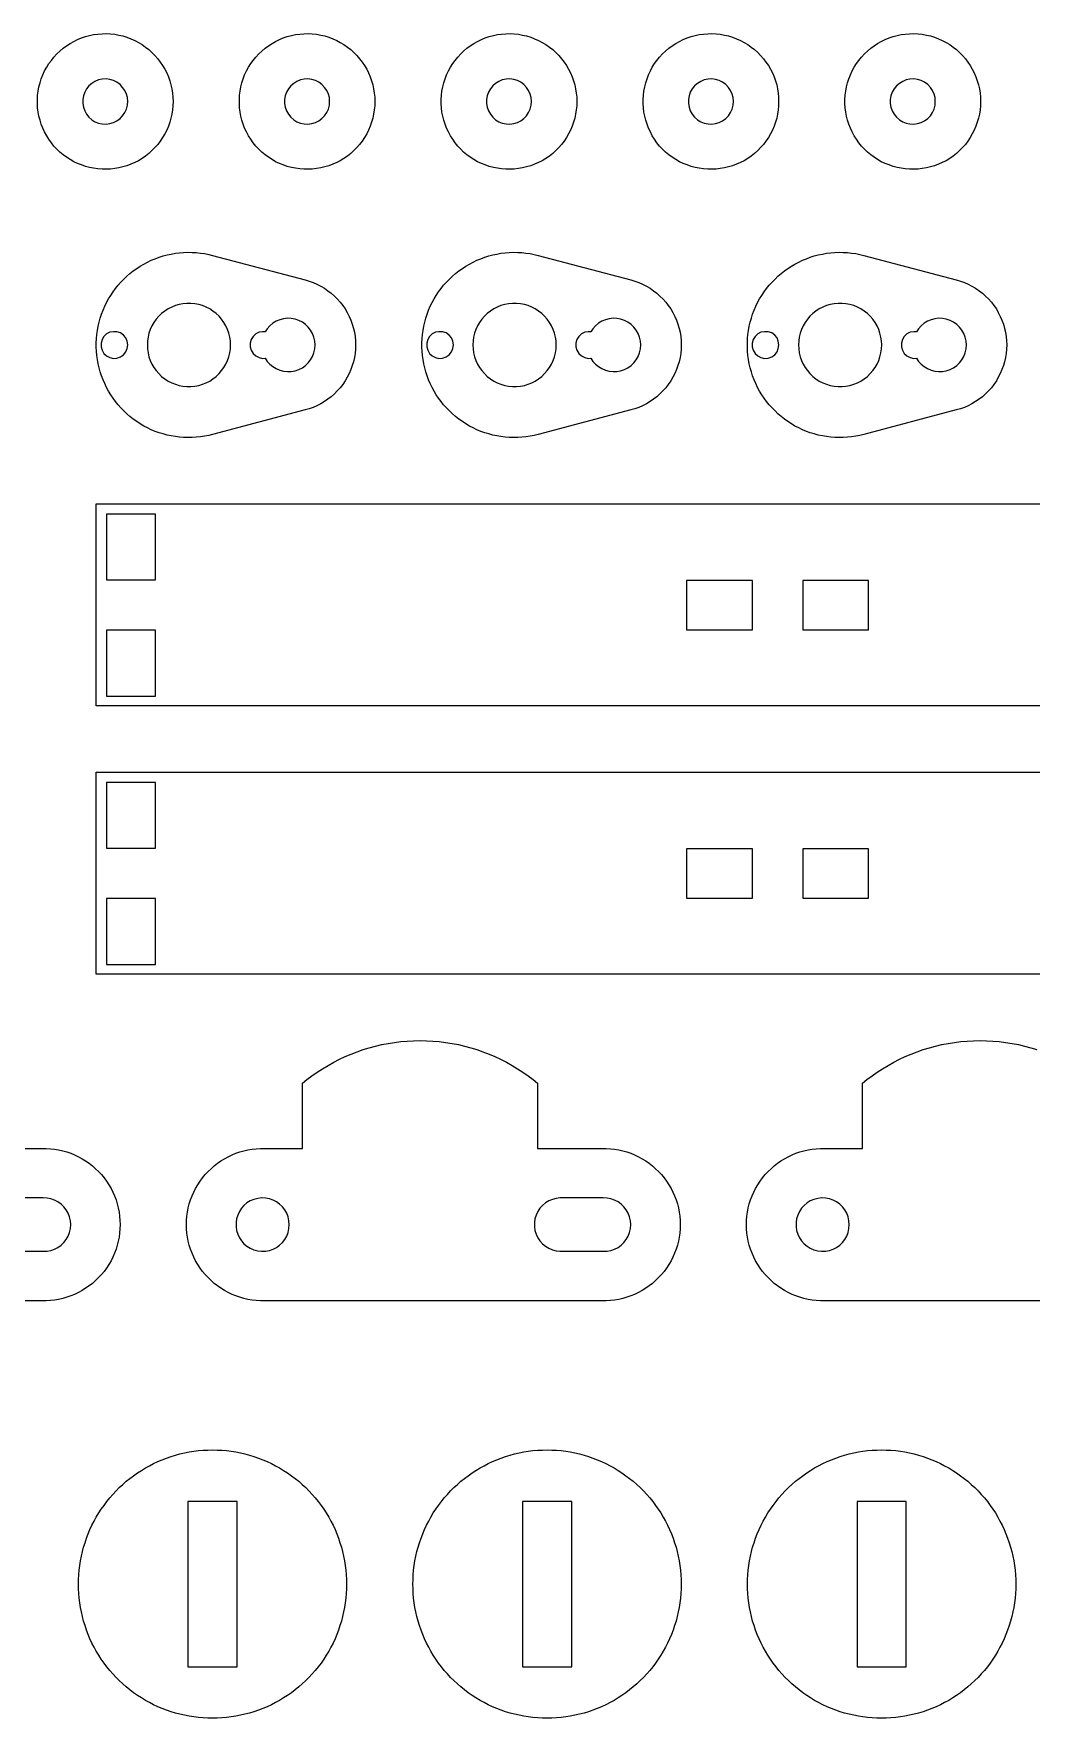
# Model space of a CAD drawing. Header units: metres. Extents: x 4 to 594, y 4 to 365.
# Drawn here: x 332.6 to 392.8, y 263.1 to 364.7 of the extents above; entities that cross this region are included whole.
import ezdxf

# ---------------------------------------------------------------- set-up
doc = ezdxf.new("R2010")
doc.units = ezdxf.units.M

msp = doc.modelspace()

# ---------------------------------------------------------------- linework, layer by layer
for points in [[(337.21, 356.53), (336.96, 356.52), (336.71, 356.52), (336.45, 356.54), (336.2, 356.58), (335.95, 356.63), (335.71, 356.69), (335.46, 356.78), (335.23, 356.87), (335, 356.98), (334.78, 357.11), (334.57, 357.25), (334.36, 357.4), (334.17, 357.56), (333.98, 357.74), (333.81, 357.92), (333.65, 358.12), (333.5, 358.33), (333.37, 358.54), (333.24, 358.77), (333.14, 359), (333.04, 359.24), (332.97, 359.48), (332.9, 359.72), (332.86, 359.97), (332.82, 360.23), (332.81, 360.48), (332.81, 360.73), (332.82, 360.99), (332.86, 361.24), (332.9, 361.49), (332.97, 361.74), (333.04, 361.98), (333.14, 362.22), (333.24, 362.45), (333.37, 362.67), (333.5, 362.89), (333.65, 363.09), (333.81, 363.29), (333.98, 363.48), (334.17, 363.65), (334.36, 363.82), (334.57, 363.97), (334.78, 364.11), (335, 364.23), (335.23, 364.34), (335.46, 364.44), (335.71, 364.52), (335.95, 364.59), (336.2, 364.64), (336.45, 364.67), (336.71, 364.69), (336.96, 364.7), (337.21, 364.69), (337.47, 364.66), (337.72, 364.61), (337.97, 364.56), (338.21, 364.48), (338.45, 364.39), (338.68, 364.29), (338.91, 364.17), (339.12, 364.04), (339.33, 363.89), (339.53, 363.74), (339.72, 363.57), (339.9, 363.38), (340.07, 363.19), (340.22, 362.99), (340.36, 362.78), (340.49, 362.56), (340.61, 362.33), (340.71, 362.1), (340.79, 361.86), (340.86, 361.61), (340.92, 361.37), (340.96, 361.12), (340.98, 360.86), (340.99, 360.61), (340.98, 360.35), (340.96, 360.1), (340.92, 359.85), (340.86, 359.6), (340.79, 359.36), (340.71, 359.12), (340.61, 358.88), (340.49, 358.65), (340.36, 358.44), (340.22, 358.22), (340.07, 358.02), (339.9, 357.83), (339.72, 357.65), (339.53, 357.48), (339.33, 357.32), (339.12, 357.18), (338.91, 357.04), (338.68, 356.93), (338.45, 356.82), (338.21, 356.73), (337.97, 356.66), (337.72, 356.6), (337.47, 356.56), (337.21, 356.53)], [(349.39, 356.53), (349.14, 356.52), (348.88, 356.52), (348.63, 356.54), (348.38, 356.58), (348.13, 356.63), (347.88, 356.69), (347.64, 356.78), (347.41, 356.87), (347.18, 356.98), (346.96, 357.11), (346.74, 357.25), (346.54, 357.4), (346.34, 357.56), (346.16, 357.74), (345.99, 357.92), (345.83, 358.12), (345.68, 358.33), (345.54, 358.54), (345.42, 358.77), (345.31, 359), (345.22, 359.24), (345.14, 359.48), (345.08, 359.72), (345.03, 359.97), (345, 360.23), (344.99, 360.48), (344.99, 360.73), (345, 360.99), (345.03, 361.24), (345.08, 361.49), (345.14, 361.74), (345.22, 361.98), (345.31, 362.22), (345.42, 362.45), (345.54, 362.67), (345.68, 362.89), (345.83, 363.09), (345.99, 363.29), (346.16, 363.48), (346.34, 363.65), (346.54, 363.82), (346.74, 363.97), (346.96, 364.11), (347.18, 364.23), (347.41, 364.34), (347.64, 364.44), (347.88, 364.52), (348.13, 364.59), (348.38, 364.64), (348.63, 364.67), (348.88, 364.69), (349.14, 364.7), (349.39, 364.69), (349.65, 364.66), (349.9, 364.61), (350.14, 364.56), (350.39, 364.48), (350.63, 364.39), (350.86, 364.29), (351.08, 364.17), (351.3, 364.04), (351.51, 363.89), (351.71, 363.74), (351.9, 363.57), (352.08, 363.38), (352.24, 363.19), (352.4, 362.99), (352.54, 362.78), (352.67, 362.56), (352.78, 362.33), (352.88, 362.1), (352.97, 361.86), (353.04, 361.61), (353.09, 361.37), (353.13, 361.12), (353.16, 360.86), (353.17, 360.61), (353.16, 360.35), (353.13, 360.1), (353.09, 359.85), (353.04, 359.6), (352.97, 359.36), (352.88, 359.12), (352.78, 358.88), (352.67, 358.65), (352.54, 358.44), (352.4, 358.22), (352.24, 358.02), (352.08, 357.83), (351.9, 357.65), (351.71, 357.48), (351.51, 357.32), (351.3, 357.18), (351.08, 357.04), (350.86, 356.93), (350.63, 356.82), (350.39, 356.73), (350.14, 356.66), (349.9, 356.6), (349.65, 356.56), (349.39, 356.53)], [(361.57, 356.53), (361.32, 356.52), (361.06, 356.52), (360.81, 356.54), (360.56, 356.58), (360.31, 356.63), (360.06, 356.69), (359.82, 356.78), (359.59, 356.87), (359.36, 356.98), (359.14, 357.11), (358.92, 357.25), (358.72, 357.4), (358.52, 357.56), (358.34, 357.74), (358.17, 357.92), (358.01, 358.12), (357.86, 358.33), (357.72, 358.54), (357.6, 358.77), (357.49, 359), (357.4, 359.24), (357.32, 359.48), (357.26, 359.72), (357.21, 359.97), (357.18, 360.23), (357.17, 360.48), (357.17, 360.73), (357.18, 360.99), (357.21, 361.24), (357.26, 361.49), (357.32, 361.74), (357.4, 361.98), (357.49, 362.22), (357.6, 362.45), (357.72, 362.67), (357.86, 362.89), (358.01, 363.09), (358.17, 363.29), (358.34, 363.48), (358.52, 363.65), (358.72, 363.82), (358.92, 363.97), (359.14, 364.11), (359.36, 364.23), (359.59, 364.34), (359.82, 364.44), (360.06, 364.52), (360.31, 364.59), (360.56, 364.64), (360.81, 364.67), (361.06, 364.69), (361.32, 364.7), (361.57, 364.69), (361.82, 364.66), (362.07, 364.61), (362.32, 364.56), (362.57, 364.48), (362.8, 364.39), (363.04, 364.29), (363.26, 364.17), (363.48, 364.04), (363.69, 363.89), (363.89, 363.74), (364.08, 363.57), (364.26, 363.38), (364.42, 363.19), (364.58, 362.99), (364.72, 362.78), (364.85, 362.56), (364.96, 362.33), (365.06, 362.1), (365.15, 361.86), (365.22, 361.61), (365.27, 361.37), (365.31, 361.12), (365.34, 360.86), (365.34, 360.61), (365.34, 360.35), (365.31, 360.1), (365.27, 359.85), (365.22, 359.6), (365.15, 359.36), (365.06, 359.12), (364.96, 358.88), (364.85, 358.65), (364.72, 358.44), (364.58, 358.22), (364.42, 358.02), (364.26, 357.83), (364.08, 357.65), (363.89, 357.48), (363.69, 357.32), (363.48, 357.18), (363.26, 357.04), (363.04, 356.93), (362.8, 356.82), (362.57, 356.73), (362.32, 356.66), (362.07, 356.6), (361.82, 356.56), (361.57, 356.53)], [(373.75, 356.53), (373.49, 356.52), (373.24, 356.52), (372.99, 356.54), (372.73, 356.58), (372.49, 356.63), (372.24, 356.69), (372, 356.78), (371.76, 356.87), (371.53, 356.98), (371.31, 357.11), (371.1, 357.25), (370.9, 357.4), (370.7, 357.56), (370.52, 357.74), (370.34, 357.92), (370.18, 358.12), (370.03, 358.33), (369.9, 358.54), (369.78, 358.77), (369.67, 359), (369.58, 359.24), (369.5, 359.48), (369.44, 359.72), (369.39, 359.97), (369.36, 360.23), (369.34, 360.48), (369.34, 360.73), (369.36, 360.99), (369.39, 361.24), (369.44, 361.49), (369.5, 361.74), (369.58, 361.98), (369.67, 362.22), (369.78, 362.45), (369.9, 362.67), (370.03, 362.89), (370.18, 363.09), (370.34, 363.29), (370.52, 363.48), (370.7, 363.65), (370.9, 363.82), (371.1, 363.97), (371.31, 364.11), (371.53, 364.23), (371.76, 364.34), (372, 364.44), (372.24, 364.52), (372.49, 364.59), (372.73, 364.64), (372.99, 364.67), (373.24, 364.69), (373.49, 364.7), (373.75, 364.69), (374, 364.66), (374.25, 364.61), (374.5, 364.56), (374.74, 364.48), (374.98, 364.39), (375.21, 364.29), (375.44, 364.17), (375.66, 364.04), (375.87, 363.89), (376.07, 363.74), (376.26, 363.57), (376.43, 363.38), (376.6, 363.19), (376.75, 362.99), (376.9, 362.78), (377.03, 362.56), (377.14, 362.33), (377.24, 362.1), (377.32, 361.86), (377.4, 361.61), (377.45, 361.37), (377.49, 361.12), (377.51, 360.86), (377.52, 360.61), (377.51, 360.35), (377.49, 360.1), (377.45, 359.85), (377.4, 359.6), (377.32, 359.36), (377.24, 359.12), (377.14, 358.88), (377.03, 358.65), (376.9, 358.44), (376.75, 358.22), (376.6, 358.02), (376.43, 357.83), (376.26, 357.65), (376.07, 357.48), (375.87, 357.32), (375.66, 357.18), (375.44, 357.04), (375.21, 356.93), (374.98, 356.82), (374.74, 356.73), (374.5, 356.66), (374.25, 356.6), (374, 356.56), (373.75, 356.53)], [(385.93, 356.53), (385.67, 356.52), (385.42, 356.52), (385.16, 356.54), (384.91, 356.58), (384.66, 356.63), (384.42, 356.69), (384.18, 356.78), (383.94, 356.87), (383.71, 356.98), (383.49, 357.11), (383.28, 357.25), (383.07, 357.4), (382.88, 357.56), (382.69, 357.74), (382.52, 357.92), (382.36, 358.12), (382.21, 358.33), (382.08, 358.54), (381.96, 358.77), (381.85, 359), (381.76, 359.24), (381.68, 359.48), (381.62, 359.72), (381.57, 359.97), (381.54, 360.23), (381.52, 360.48), (381.52, 360.73), (381.54, 360.99), (381.57, 361.24), (381.62, 361.49), (381.68, 361.74), (381.76, 361.98), (381.85, 362.22), (381.96, 362.45), (382.08, 362.67), (382.21, 362.89), (382.36, 363.09), (382.52, 363.29), (382.69, 363.48), (382.88, 363.65), (383.07, 363.82), (383.28, 363.97), (383.49, 364.11), (383.71, 364.23), (383.94, 364.34), (384.18, 364.44), (384.42, 364.52), (384.66, 364.59), (384.91, 364.64), (385.16, 364.67), (385.42, 364.69), (385.67, 364.7), (385.93, 364.69), (386.18, 364.66), (386.43, 364.61), (386.68, 364.56), (386.92, 364.48), (387.16, 364.39), (387.39, 364.29), (387.62, 364.17), (387.84, 364.04), (388.04, 363.89), (388.24, 363.74), (388.43, 363.57), (388.61, 363.38), (388.78, 363.19), (388.93, 362.99), (389.07, 362.78), (389.2, 362.56), (389.32, 362.33), (389.42, 362.1), (389.5, 361.86), (389.57, 361.61), (389.63, 361.37), (389.67, 361.12), (389.69, 360.86), (389.7, 360.61), (389.69, 360.35), (389.67, 360.1), (389.63, 359.85), (389.57, 359.6), (389.5, 359.36), (389.42, 359.12), (389.32, 358.88), (389.2, 358.65), (389.07, 358.44), (388.93, 358.22), (388.78, 358.02), (388.61, 357.83), (388.43, 357.65), (388.24, 357.48), (388.04, 357.32), (387.84, 357.18), (387.62, 357.04), (387.39, 356.93), (387.16, 356.82), (386.92, 356.73), (386.68, 356.66), (386.43, 356.6), (386.18, 356.56), (385.93, 356.53)], [(336.72, 359.26), (336.95, 359.25), (337.18, 359.28), (337.4, 359.35), (337.61, 359.45), (337.8, 359.59), (337.95, 359.75), (338.08, 359.94), (338.18, 360.15), (338.24, 360.38), (338.26, 360.61), (338.24, 360.84), (338.18, 361.06), (338.08, 361.27), (337.95, 361.46), (337.8, 361.63), (337.61, 361.77), (337.4, 361.87), (337.18, 361.94), (336.95, 361.97), (336.72, 361.96), (336.5, 361.91), (336.28, 361.82), (336.09, 361.7), (335.92, 361.55), (335.77, 361.37), (335.66, 361.17), (335.58, 360.95), (335.54, 360.72), (335.54, 360.49), (335.58, 360.26), (335.66, 360.05), (335.77, 359.85), (335.92, 359.67), (336.09, 359.51), (336.28, 359.39), (336.5, 359.31), (336.72, 359.26)], [(348.9, 359.26), (349.13, 359.25), (349.36, 359.28), (349.58, 359.35), (349.79, 359.45), (349.97, 359.59), (350.13, 359.75), (350.26, 359.94), (350.36, 360.15), (350.42, 360.38), (350.43, 360.61), (350.42, 360.84), (350.36, 361.06), (350.26, 361.27), (350.13, 361.46), (349.97, 361.63), (349.79, 361.77), (349.58, 361.87), (349.36, 361.94), (349.13, 361.97), (348.9, 361.96), (348.68, 361.91), (348.46, 361.82), (348.27, 361.7), (348.09, 361.55), (347.95, 361.37), (347.84, 361.17), (347.76, 360.95), (347.72, 360.72), (347.72, 360.49), (347.76, 360.26), (347.84, 360.05), (347.95, 359.85), (348.09, 359.67), (348.27, 359.51), (348.46, 359.39), (348.68, 359.31), (348.9, 359.26)], [(361.08, 359.26), (361.31, 359.25), (361.54, 359.28), (361.76, 359.35), (361.97, 359.45), (362.15, 359.59), (362.31, 359.75), (362.44, 359.94), (362.54, 360.15), (362.59, 360.38), (362.61, 360.61), (362.59, 360.84), (362.54, 361.06), (362.44, 361.27), (362.31, 361.46), (362.15, 361.63), (361.97, 361.77), (361.76, 361.87), (361.54, 361.94), (361.31, 361.97), (361.08, 361.96), (360.85, 361.91), (360.64, 361.82), (360.44, 361.7), (360.27, 361.55), (360.13, 361.37), (360.01, 361.17), (359.94, 360.95), (359.9, 360.72), (359.9, 360.49), (359.94, 360.26), (360.01, 360.05), (360.13, 359.85), (360.27, 359.67), (360.44, 359.51), (360.64, 359.39), (360.85, 359.31), (361.08, 359.26)], [(373.26, 359.26), (373.49, 359.25), (373.72, 359.28), (373.94, 359.35), (374.14, 359.45), (374.33, 359.59), (374.49, 359.75), (374.62, 359.94), (374.71, 360.15), (374.77, 360.38), (374.79, 360.61), (374.77, 360.84), (374.71, 361.06), (374.62, 361.27), (374.49, 361.46), (374.33, 361.63), (374.14, 361.77), (373.94, 361.87), (373.72, 361.94), (373.49, 361.97), (373.26, 361.96), (373.03, 361.91), (372.82, 361.82), (372.62, 361.7), (372.45, 361.55), (372.3, 361.37), (372.19, 361.17), (372.12, 360.95), (372.08, 360.72), (372.08, 360.49), (372.12, 360.26), (372.19, 360.05), (372.3, 359.85), (372.45, 359.67), (372.62, 359.51), (372.82, 359.39), (373.03, 359.31), (373.26, 359.26)], [(385.44, 359.26), (385.67, 359.25), (385.9, 359.28), (386.12, 359.35), (386.32, 359.45), (386.51, 359.59), (386.67, 359.75), (386.8, 359.94), (386.89, 360.15), (386.95, 360.38), (386.97, 360.61), (386.95, 360.84), (386.89, 361.06), (386.8, 361.27), (386.67, 361.46), (386.51, 361.63), (386.32, 361.77), (386.12, 361.87), (385.9, 361.94), (385.67, 361.97), (385.44, 361.96), (385.21, 361.91), (385, 361.82), (384.8, 361.7), (384.63, 361.55), (384.48, 361.37), (384.37, 361.17), (384.29, 360.95), (384.25, 360.72), (384.25, 360.49), (384.29, 360.26), (384.37, 360.05), (384.48, 359.85), (384.63, 359.67), (384.8, 359.51), (385, 359.39), (385.21, 359.31), (385.44, 359.26)], [(342.14, 340.34), (341.89, 340.34), (341.63, 340.35), (341.38, 340.37), (341.13, 340.4), (340.88, 340.44), (340.63, 340.49), (340.39, 340.56), (340.15, 340.64), (339.91, 340.72), (339.68, 340.82), (339.45, 340.93), (339.23, 341.04), (339.01, 341.17), (338.8, 341.31), (338.59, 341.46), (338.39, 341.61), (338.2, 341.78), (338.02, 341.95), (337.84, 342.13), (337.68, 342.32), (337.52, 342.52), (337.37, 342.72), (337.23, 342.93), (337.1, 343.15), (336.98, 343.37), (336.87, 343.6), (336.77, 343.83), (336.68, 344.07), (336.6, 344.31), (336.53, 344.55), (336.47, 344.8), (336.43, 345.05), (336.39, 345.3), (336.37, 345.55), (336.36, 345.8), (336.36, 346.05), (336.37, 346.31), (336.39, 346.56), (336.43, 346.81), (336.47, 347.06), (336.53, 347.3), (336.6, 347.55), (336.68, 347.79), (336.77, 348.02), (336.87, 348.26), (336.98, 348.48), (337.1, 348.7), (337.23, 348.92), (337.37, 349.13), (337.52, 349.33), (337.68, 349.53), (337.84, 349.72), (338.02, 349.9), (338.2, 350.08), (338.39, 350.24), (338.59, 350.4), (338.8, 350.54), (339.01, 350.68), (339.23, 350.81), (339.45, 350.93), (339.68, 351.04), (339.91, 351.13), (340.15, 351.22), (340.39, 351.3), (340.63, 351.36), (340.88, 351.41), (341.13, 351.46), (341.38, 351.49), (341.63, 351.51), (341.89, 351.52), (342.14, 351.51), (342.39, 351.5), (342.64, 351.47), (342.89, 351.44), (343.14, 351.39), (343.38, 351.33), (348.96, 349.85), (349.2, 349.78), (349.44, 349.69), (349.67, 349.59), (349.9, 349.48), (350.12, 349.35), (350.33, 349.2), (350.53, 349.05), (350.72, 348.88), (350.9, 348.7), (351.07, 348.51), (351.23, 348.31), (351.37, 348.1), (351.5, 347.88), (351.61, 347.65), (351.71, 347.42), (351.8, 347.18), (351.87, 346.93), (351.93, 346.69), (351.97, 346.44), (351.99, 346.18), (352, 345.93), (351.99, 345.67), (351.97, 345.42), (351.93, 345.17), (351.87, 344.92), (351.8, 344.68), (351.71, 344.44), (351.61, 344.2), (351.5, 343.98), (351.37, 343.76), (351.23, 343.55), (351.07, 343.35), (350.9, 343.16), (350.72, 342.98), (350.53, 342.81), (350.33, 342.65), (350.12, 342.51), (349.9, 342.38), (349.67, 342.26), (349.44, 342.16), (349.2, 342.08), (348.96, 342.01), (343.38, 340.53), (343.14, 340.47), (342.89, 340.42), (342.64, 340.38), (342.39, 340.36), (342.14, 340.34)], [(361.78, 340.34), (361.52, 340.34), (361.27, 340.35), (361.02, 340.37), (360.77, 340.4), (360.52, 340.44), (360.27, 340.49), (360.03, 340.56), (359.79, 340.64), (359.55, 340.72), (359.32, 340.82), (359.09, 340.93), (358.87, 341.04), (358.65, 341.17), (358.44, 341.31), (358.23, 341.46), (358.03, 341.61), (357.84, 341.78), (357.66, 341.95), (357.48, 342.13), (357.31, 342.32), (357.16, 342.52), (357.01, 342.72), (356.87, 342.93), (356.74, 343.15), (356.62, 343.37), (356.5, 343.6), (356.4, 343.83), (356.32, 344.07), (356.24, 344.31), (356.17, 344.55), (356.11, 344.8), (356.07, 345.05), (356.03, 345.3), (356.01, 345.55), (356, 345.8), (356, 346.05), (356.01, 346.31), (356.03, 346.56), (356.07, 346.81), (356.11, 347.06), (356.17, 347.3), (356.24, 347.55), (356.32, 347.79), (356.4, 348.02), (356.5, 348.26), (356.62, 348.48), (356.74, 348.7), (356.87, 348.92), (357.01, 349.13), (357.16, 349.33), (357.31, 349.53), (357.48, 349.72), (357.66, 349.9), (357.84, 350.08), (358.03, 350.24), (358.23, 350.4), (358.44, 350.54), (358.65, 350.68), (358.87, 350.81), (359.09, 350.93), (359.32, 351.04), (359.55, 351.13), (359.79, 351.22), (360.03, 351.3), (360.27, 351.36), (360.52, 351.41), (360.77, 351.46), (361.02, 351.49), (361.27, 351.51), (361.52, 351.52), (361.78, 351.51), (362.03, 351.5), (362.28, 351.47), (362.53, 351.44), (362.78, 351.39), (363.02, 351.33), (368.6, 349.85), (368.84, 349.78), (369.08, 349.69), (369.31, 349.59), (369.54, 349.48), (369.76, 349.35), (369.97, 349.2), (370.17, 349.05), (370.36, 348.88), (370.54, 348.7), (370.71, 348.51), (370.86, 348.31), (371.01, 348.1), (371.14, 347.88), (371.25, 347.65), (371.35, 347.42), (371.44, 347.18), (371.51, 346.93), (371.57, 346.69), (371.61, 346.44), (371.63, 346.18), (371.64, 345.93), (371.63, 345.67), (371.61, 345.42), (371.57, 345.17), (371.51, 344.92), (371.44, 344.68), (371.35, 344.44), (371.25, 344.2), (371.14, 343.98), (371.01, 343.76), (370.86, 343.55), (370.71, 343.35), (370.54, 343.16), (370.36, 342.98), (370.17, 342.81), (369.97, 342.65), (369.76, 342.51), (369.54, 342.38), (369.31, 342.26), (369.08, 342.16), (368.84, 342.08), (368.6, 342.01), (363.02, 340.53), (362.78, 340.47), (362.53, 340.42), (362.28, 340.38), (362.03, 340.36), (361.78, 340.34)], [(381.42, 340.34), (381.16, 340.34), (380.91, 340.35), (380.66, 340.37), (380.41, 340.4), (380.16, 340.44), (379.91, 340.49), (379.67, 340.56), (379.43, 340.64), (379.19, 340.72), (378.96, 340.82), (378.73, 340.93), (378.5, 341.04), (378.29, 341.17), (378.07, 341.31), (377.87, 341.46), (377.67, 341.61), (377.48, 341.78), (377.3, 341.95), (377.12, 342.13), (376.95, 342.32), (376.79, 342.52), (376.64, 342.72), (376.5, 342.93), (376.37, 343.15), (376.25, 343.37), (376.14, 343.6), (376.04, 343.83), (375.95, 344.07), (375.88, 344.31), (375.81, 344.55), (375.75, 344.8), (375.71, 345.05), (375.67, 345.3), (375.65, 345.55), (375.64, 345.8), (375.64, 346.05), (375.65, 346.31), (375.67, 346.56), (375.71, 346.81), (375.75, 347.06), (375.81, 347.3), (375.88, 347.55), (375.95, 347.79), (376.04, 348.02), (376.14, 348.26), (376.25, 348.48), (376.37, 348.7), (376.5, 348.92), (376.64, 349.13), (376.79, 349.33), (376.95, 349.53), (377.12, 349.72), (377.3, 349.9), (377.48, 350.08), (377.67, 350.24), (377.87, 350.4), (378.07, 350.54), (378.29, 350.68), (378.5, 350.81), (378.73, 350.93), (378.96, 351.04), (379.19, 351.13), (379.43, 351.22), (379.67, 351.3), (379.91, 351.36), (380.16, 351.41), (380.41, 351.46), (380.66, 351.49), (380.91, 351.51), (381.16, 351.52), (381.42, 351.51), (381.67, 351.5), (381.92, 351.47), (382.17, 351.44), (382.42, 351.39), (382.66, 351.33), (388.23, 349.85), (388.48, 349.78), (388.72, 349.69), (388.95, 349.59), (389.18, 349.48), (389.4, 349.35), (389.61, 349.2), (389.81, 349.05), (390, 348.88), (390.18, 348.7), (390.35, 348.51), (390.5, 348.31), (390.65, 348.1), (390.77, 347.88), (390.89, 347.65), (390.99, 347.42), (391.08, 347.18), (391.15, 346.93), (391.2, 346.69), (391.24, 346.44), (391.27, 346.18), (391.28, 345.93), (391.27, 345.67), (391.24, 345.42), (391.2, 345.17), (391.15, 344.92), (391.08, 344.68), (390.99, 344.44), (390.89, 344.2), (390.77, 343.98), (390.65, 343.76), (390.5, 343.55), (390.35, 343.35), (390.18, 343.16), (390, 342.98), (389.81, 342.81), (389.61, 342.65), (389.4, 342.51), (389.18, 342.38), (388.95, 342.26), (388.72, 342.16), (388.48, 342.08), (388.23, 342.01), (382.66, 340.53), (382.42, 340.47), (382.17, 340.42), (381.92, 340.38), (381.67, 340.36), (381.42, 340.34)], [(341.83, 343.42), (342.07, 343.42), (342.31, 343.44), (342.54, 343.49), (342.77, 343.56), (342.99, 343.64), (343.2, 343.75), (343.4, 343.88), (343.59, 344.03), (343.77, 344.2), (343.92, 344.38), (344.06, 344.57), (344.18, 344.78), (344.28, 344.99), (344.36, 345.22), (344.41, 345.45), (344.45, 345.69), (344.46, 345.93), (344.45, 346.17), (344.41, 346.4), (344.36, 346.63), (344.28, 346.86), (344.18, 347.08), (344.06, 347.28), (343.92, 347.48), (343.77, 347.66), (343.59, 347.82), (343.4, 347.97), (343.2, 348.1), (342.99, 348.21), (342.77, 348.3), (342.54, 348.37), (342.31, 348.41), (342.07, 348.43), (341.83, 348.43), (341.59, 348.41), (341.36, 348.37), (341.13, 348.3), (340.91, 348.21), (340.69, 348.1), (340.49, 347.97), (340.3, 347.82), (340.13, 347.66), (339.98, 347.48), (339.84, 347.28), (339.72, 347.08), (339.62, 346.86), (339.54, 346.63), (339.48, 346.4), (339.45, 346.17), (339.44, 345.93), (339.45, 345.69), (339.48, 345.45), (339.54, 345.22), (339.62, 344.99), (339.72, 344.78), (339.84, 344.57), (339.98, 344.38), (340.13, 344.2), (340.3, 344.03), (340.49, 343.88), (340.69, 343.75), (340.91, 343.64), (341.13, 343.56), (341.36, 343.49), (341.59, 343.44), (341.83, 343.42)], [(361.47, 343.42), (361.71, 343.42), (361.94, 343.44), (362.18, 343.49), (362.41, 343.56), (362.63, 343.64), (362.84, 343.75), (363.04, 343.88), (363.23, 344.03), (363.4, 344.2), (363.56, 344.38), (363.7, 344.57), (363.82, 344.78), (363.92, 344.99), (364, 345.22), (364.05, 345.45), (364.09, 345.69), (364.1, 345.93), (364.09, 346.17), (364.05, 346.4), (364, 346.63), (363.92, 346.86), (363.82, 347.08), (363.7, 347.28), (363.56, 347.48), (363.4, 347.66), (363.23, 347.82), (363.04, 347.97), (362.84, 348.1), (362.63, 348.21), (362.41, 348.3), (362.18, 348.37), (361.94, 348.41), (361.71, 348.43), (361.47, 348.43), (361.23, 348.41), (361, 348.37), (360.77, 348.3), (360.54, 348.21), (360.33, 348.1), (360.13, 347.97), (359.94, 347.82), (359.77, 347.66), (359.61, 347.48), (359.48, 347.28), (359.36, 347.08), (359.26, 346.86), (359.18, 346.63), (359.12, 346.4), (359.09, 346.17), (359.08, 345.93), (359.09, 345.69), (359.12, 345.45), (359.18, 345.22), (359.26, 344.99), (359.36, 344.78), (359.48, 344.57), (359.61, 344.38), (359.77, 344.2), (359.94, 344.03), (360.13, 343.88), (360.33, 343.75), (360.54, 343.64), (360.77, 343.56), (361, 343.49), (361.23, 343.44), (361.47, 343.42)], [(381.11, 343.42), (381.35, 343.42), (381.58, 343.44), (381.82, 343.49), (382.05, 343.56), (382.27, 343.64), (382.48, 343.75), (382.68, 343.88), (382.87, 344.03), (383.04, 344.2), (383.2, 344.38), (383.34, 344.57), (383.46, 344.78), (383.56, 344.99), (383.63, 345.22), (383.69, 345.45), (383.72, 345.69), (383.74, 345.93), (383.72, 346.17), (383.69, 346.4), (383.63, 346.63), (383.56, 346.86), (383.46, 347.08), (383.34, 347.28), (383.2, 347.48), (383.04, 347.66), (382.87, 347.82), (382.68, 347.97), (382.48, 348.1), (382.27, 348.21), (382.05, 348.3), (381.82, 348.37), (381.58, 348.41), (381.35, 348.43), (381.11, 348.43), (380.87, 348.41), (380.63, 348.37), (380.4, 348.3), (380.18, 348.21), (379.97, 348.1), (379.77, 347.97), (379.58, 347.82), (379.41, 347.66), (379.25, 347.48), (379.11, 347.28), (378.99, 347.08), (378.9, 346.86), (378.82, 346.63), (378.76, 346.4), (378.73, 346.17), (378.72, 345.93), (378.73, 345.69), (378.76, 345.45), (378.82, 345.22), (378.9, 344.99), (378.99, 344.78), (379.11, 344.57), (379.25, 344.38), (379.41, 344.2), (379.58, 344.03), (379.77, 343.88), (379.97, 343.75), (380.18, 343.64), (380.4, 343.56), (380.63, 343.49), (380.87, 343.44), (381.11, 343.42)], [(347.66, 344.34), (347.89, 344.32), (348.12, 344.33), (348.36, 344.37), (348.58, 344.45), (348.79, 344.55), (348.98, 344.69), (349.15, 344.85), (349.29, 345.04), (349.41, 345.24), (349.49, 345.46), (349.54, 345.69), (349.56, 345.93), (349.54, 346.16), (349.49, 346.39), (349.41, 346.61), (349.29, 346.82), (349.15, 347), (348.98, 347.16), (348.79, 347.3), (348.58, 347.41), (348.36, 347.49), (348.12, 347.53), (347.89, 347.54), (347.66, 347.51), (347.43, 347.45), (347.21, 347.36), (347.01, 347.24), (346.83, 347.09), (346.67, 346.91), (346.55, 346.72), (346.39, 346.73), (346.18, 346.69), (345.98, 346.59), (345.82, 346.44), (345.71, 346.25), (345.65, 346.04), (345.65, 345.82), (345.71, 345.61), (345.82, 345.42), (345.98, 345.27), (346.18, 345.17), (346.39, 345.12), (346.55, 345.13), (346.67, 344.94), (346.83, 344.77), (347.01, 344.62), (347.21, 344.5), (347.43, 344.4), (347.66, 344.34)], [(367.29, 344.34), (367.53, 344.32), (367.76, 344.33), (367.99, 344.37), (368.22, 344.45), (368.43, 344.55), (368.62, 344.69), (368.79, 344.85), (368.93, 345.04), (369.04, 345.24), (369.13, 345.46), (369.18, 345.69), (369.2, 345.93), (369.18, 346.16), (369.13, 346.39), (369.04, 346.61), (368.93, 346.82), (368.79, 347), (368.62, 347.16), (368.43, 347.3), (368.22, 347.41), (367.99, 347.49), (367.76, 347.53), (367.53, 347.54), (367.29, 347.51), (367.07, 347.45), (366.85, 347.36), (366.65, 347.24), (366.47, 347.09), (366.31, 346.91), (366.19, 346.72), (366.03, 346.73), (365.82, 346.69), (365.62, 346.59), (365.46, 346.44), (365.35, 346.25), (365.29, 346.04), (365.29, 345.82), (365.35, 345.61), (365.46, 345.42), (365.62, 345.27), (365.82, 345.17), (366.03, 345.12), (366.19, 345.13), (366.31, 344.94), (366.47, 344.77), (366.65, 344.62), (366.85, 344.5), (367.07, 344.4), (367.29, 344.34)], [(386.93, 344.34), (387.17, 344.32), (387.4, 344.33), (387.63, 344.37), (387.86, 344.45), (388.06, 344.55), (388.26, 344.69), (388.42, 344.85), (388.57, 345.04), (388.68, 345.24), (388.77, 345.46), (388.82, 345.69), (388.84, 345.93), (388.82, 346.16), (388.77, 346.39), (388.68, 346.61), (388.57, 346.82), (388.42, 347), (388.26, 347.16), (388.06, 347.3), (387.86, 347.41), (387.63, 347.49), (387.4, 347.53), (387.17, 347.54), (386.93, 347.51), (386.71, 347.45), (386.49, 347.36), (386.29, 347.24), (386.11, 347.09), (385.95, 346.91), (385.83, 346.72), (385.67, 346.73), (385.45, 346.69), (385.26, 346.59), (385.1, 346.44), (384.98, 346.25), (384.92, 346.04), (384.92, 345.82), (384.98, 345.61), (385.1, 345.42), (385.26, 345.27), (385.45, 345.17), (385.67, 345.12), (385.83, 345.13), (385.95, 344.94), (386.11, 344.77), (386.29, 344.62), (386.49, 344.5), (386.71, 344.4), (386.93, 344.34)], [(337.18, 345.17), (337.39, 345.12), (337.61, 345.14), (337.82, 345.21), (338, 345.34), (338.14, 345.51), (338.23, 345.71), (338.26, 345.93), (338.23, 346.15), (338.14, 346.35), (338, 346.52), (337.82, 346.65), (337.61, 346.72), (337.39, 346.73), (337.18, 346.69), (336.98, 346.59), (336.82, 346.44), (336.71, 346.25), (336.65, 346.04), (336.65, 345.82), (336.71, 345.61), (336.82, 345.42), (336.98, 345.27), (337.18, 345.17)], [(356.82, 345.17), (357.03, 345.12), (357.25, 345.14), (357.46, 345.21), (357.64, 345.34), (357.78, 345.51), (357.87, 345.71), (357.9, 345.93), (357.87, 346.15), (357.78, 346.35), (357.64, 346.52), (357.46, 346.65), (357.25, 346.72), (357.03, 346.73), (356.82, 346.69), (356.62, 346.59), (356.46, 346.44), (356.35, 346.25), (356.29, 346.04), (356.29, 345.82), (356.35, 345.61), (356.46, 345.42), (356.62, 345.27), (356.82, 345.17)], [(376.45, 345.17), (376.67, 345.12), (376.89, 345.14), (377.1, 345.21), (377.28, 345.34), (377.42, 345.51), (377.5, 345.71), (377.53, 345.93), (377.5, 346.15), (377.42, 346.35), (377.28, 346.52), (377.1, 346.65), (376.89, 346.72), (376.67, 346.73), (376.45, 346.69), (376.26, 346.59), (376.1, 346.44), (375.98, 346.25), (375.92, 346.04), (375.92, 345.82), (375.98, 345.61), (376.1, 345.42), (376.26, 345.27), (376.45, 345.17)], [(498.54, 336.34), (498.54, 324.16), (336.36, 324.16), (336.36, 336.34), (498.54, 336.34)], [(336.97, 331.76), (339.94, 331.76), (339.94, 335.73), (336.97, 335.73), (336.97, 331.76)], [(371.97, 328.76), (375.94, 328.76), (375.94, 331.73), (371.97, 331.73), (371.97, 328.76)], [(378.97, 328.76), (382.94, 328.76), (382.94, 331.73), (378.97, 331.73), (378.97, 328.76)], [(336.97, 324.76), (339.94, 324.76), (339.94, 328.73), (336.97, 328.73), (336.97, 324.76)], [(498.54, 320.16), (498.54, 307.98), (336.36, 307.98), (336.36, 320.16), (498.54, 320.16)], [(336.97, 315.58), (339.94, 315.58), (339.94, 319.55), (336.97, 319.55), (336.97, 315.58)], [(371.97, 312.58), (375.94, 312.58), (375.94, 315.55), (371.97, 315.55), (371.97, 312.58)], [(378.97, 312.58), (382.94, 312.58), (382.94, 315.55), (378.97, 315.55), (378.97, 312.58)], [(336.97, 308.58), (339.94, 308.58), (339.94, 312.55), (336.97, 312.55), (336.97, 308.58)], [(367.37, 288.31), (367.12, 288.3), (346.26, 288.3), (346.01, 288.31), (345.76, 288.34), (345.51, 288.38), (345.26, 288.44), (345.02, 288.51), (344.78, 288.59), (344.55, 288.68), (344.32, 288.79), (344.1, 288.91), (343.88, 289.05), (343.67, 289.19), (343.47, 289.34), (343.28, 289.51), (343.1, 289.69), (342.93, 289.87), (342.77, 290.07), (342.62, 290.27), (342.48, 290.48), (342.35, 290.7), (342.24, 290.93), (342.14, 291.16), (342.05, 291.4), (341.97, 291.64), (341.91, 291.88), (341.86, 292.13), (341.83, 292.38), (341.81, 292.64), (341.8, 292.89), (341.81, 293.14), (341.83, 293.39), (341.86, 293.64), (341.91, 293.89), (341.97, 294.14), (342.05, 294.38), (342.14, 294.62), (342.24, 294.85), (342.35, 295.07), (342.48, 295.29), (342.62, 295.5), (342.77, 295.71), (342.93, 295.9), (343.1, 296.09), (343.28, 296.26), (343.47, 296.43), (343.67, 296.59), (343.88, 296.73), (344.1, 296.86), (344.32, 296.98), (344.55, 297.09), (344.78, 297.19), (345.02, 297.27), (345.26, 297.34), (345.51, 297.39), (345.76, 297.43), (346.01, 297.46), (346.26, 297.48), (348.8, 297.48), (348.8, 301.41), (349.06, 301.63), (349.37, 301.86), (349.69, 302.08), (350.01, 302.29), (350.35, 302.49), (350.68, 302.68), (351.03, 302.86), (351.38, 303.02), (351.74, 303.17), (352.1, 303.31), (352.46, 303.44), (352.83, 303.55), (353.21, 303.65), (353.58, 303.74), (353.96, 303.81), (354.35, 303.87), (354.73, 303.92), (355.12, 303.95), (355.5, 303.97), (355.89, 303.98), (356.28, 303.97), (356.66, 303.95), (357.05, 303.92), (357.43, 303.87), (357.82, 303.81), (358.2, 303.74), (358.57, 303.65), (358.95, 303.55), (359.32, 303.44), (359.68, 303.31), (360.05, 303.17), (360.4, 303.02), (360.75, 302.86), (361.1, 302.68), (361.44, 302.49), (361.77, 302.29), (362.09, 302.08), (362.41, 301.86), (362.72, 301.63), (362.98, 301.41), (362.98, 297.48), (367.12, 297.48), (367.37, 297.46), (367.62, 297.43), (367.87, 297.39), (368.12, 297.34), (368.36, 297.27), (368.6, 297.19), (368.83, 297.09), (369.06, 296.98), (369.29, 296.86), (369.5, 296.73), (369.71, 296.59), (369.91, 296.43), (370.1, 296.26), (370.28, 296.09), (370.45, 295.9), (370.61, 295.71), (370.76, 295.5), (370.9, 295.29), (371.03, 295.07), (371.14, 294.85), (371.24, 294.62), (371.33, 294.38), (371.41, 294.14), (371.47, 293.89), (371.52, 293.64), (371.55, 293.39), (371.57, 293.14), (371.58, 292.89), (371.57, 292.64), (371.55, 292.38), (371.52, 292.13), (371.47, 291.88), (371.41, 291.64), (371.33, 291.4), (371.24, 291.16), (371.14, 290.93), (371.03, 290.7), (370.9, 290.48), (370.76, 290.27), (370.61, 290.07), (370.45, 289.87), (370.28, 289.69), (370.1, 289.51), (369.91, 289.34), (369.71, 289.19), (369.5, 289.05), (369.29, 288.91), (369.06, 288.79), (368.83, 288.68), (368.6, 288.59), (368.36, 288.51), (368.12, 288.44), (367.87, 288.38), (367.62, 288.34), (367.37, 288.31)], [(346.1, 291.31), (346.33, 291.28), (346.57, 291.29), (346.8, 291.33), (347.02, 291.41), (347.23, 291.51), (347.42, 291.65), (347.59, 291.81), (347.73, 292), (347.85, 292.2), (347.93, 292.42), (347.98, 292.65), (348, 292.89), (347.98, 293.12), (347.93, 293.35), (347.85, 293.57), (347.73, 293.78), (347.59, 293.96), (347.42, 294.13), (347.23, 294.26), (347.02, 294.37), (346.8, 294.45), (346.57, 294.49), (346.33, 294.5), (346.1, 294.47), (345.87, 294.41), (345.65, 294.32), (345.45, 294.2), (345.27, 294.05), (345.12, 293.87), (344.99, 293.68), (344.89, 293.46), (344.82, 293.24), (344.79, 293.01), (344.79, 292.77), (344.82, 292.54), (344.89, 292.31), (344.99, 292.1), (345.12, 291.9), (345.27, 291.73), (345.45, 291.58), (345.65, 291.46), (345.87, 291.36), (346.1, 291.31)], [(364.33, 291.28), (366.93, 291.28), (367.17, 291.29), (367.4, 291.33), (367.62, 291.41), (367.83, 291.51), (368.02, 291.65), (368.19, 291.81), (368.33, 292), (368.45, 292.2), (368.53, 292.42), (368.58, 292.65), (368.6, 292.89), (368.58, 293.12), (368.53, 293.35), (368.45, 293.57), (368.33, 293.78), (368.19, 293.96), (368.02, 294.13), (367.83, 294.26), (367.62, 294.37), (367.4, 294.45), (367.17, 294.49), (366.93, 294.5), (364.33, 294.5), (364.1, 294.47), (363.87, 294.41), (363.65, 294.32), (363.45, 294.2), (363.27, 294.05), (363.12, 293.87), (362.99, 293.68), (362.89, 293.46), (362.82, 293.24), (362.79, 293.01), (362.79, 292.77), (362.82, 292.54), (362.89, 292.31), (362.99, 292.1), (363.12, 291.9), (363.27, 291.73), (363.45, 291.58), (363.65, 291.46), (363.87, 291.36), (364.1, 291.31), (364.33, 291.28)], [(379.88, 291.31), (380.11, 291.28), (380.35, 291.29), (380.58, 291.33), (380.8, 291.41), (381.01, 291.51), (381.2, 291.65), (381.37, 291.81), (381.51, 292), (381.63, 292.2), (381.71, 292.42), (381.76, 292.65), (381.78, 292.89), (381.76, 293.12), (381.71, 293.35), (381.63, 293.57), (381.51, 293.78), (381.37, 293.96), (381.2, 294.13), (381.01, 294.26), (380.8, 294.37), (380.58, 294.45), (380.35, 294.49), (380.11, 294.5), (379.88, 294.47), (379.65, 294.41), (379.43, 294.32), (379.23, 294.2), (379.05, 294.05), (378.9, 293.87), (378.77, 293.68), (378.67, 293.46), (378.6, 293.24), (378.57, 293.01), (378.57, 292.77), (378.6, 292.54), (378.67, 292.31), (378.77, 292.1), (378.9, 291.9), (379.05, 291.73), (379.23, 291.58), (379.43, 291.46), (379.65, 291.36), (379.88, 291.31)], [(343.65, 263.12), (343.37, 263.12), (343.09, 263.12), (342.81, 263.14), (342.52, 263.16), (342.24, 263.2), (341.97, 263.24), (341.69, 263.3), (341.41, 263.36), (341.14, 263.43), (340.87, 263.52), (340.6, 263.61), (340.34, 263.71), (340.08, 263.82), (339.82, 263.94), (339.57, 264.07), (339.33, 264.2), (339.08, 264.35), (338.85, 264.5), (338.61, 264.66), (338.39, 264.83), (338.17, 265.01), (337.96, 265.2), (337.75, 265.39), (337.55, 265.59), (337.36, 265.8), (337.17, 266.01), (337, 266.23), (336.83, 266.45), (336.66, 266.69), (336.51, 266.92), (336.36, 267.16), (336.23, 267.41), (336.1, 267.66), (335.98, 267.92), (335.87, 268.18), (335.77, 268.44), (335.68, 268.71), (335.59, 268.98), (335.52, 269.25), (335.46, 269.53), (335.4, 269.8), (335.36, 270.08), (335.32, 270.36), (335.3, 270.65), (335.29, 270.93), (335.28, 271.21), (335.29, 271.49), (335.3, 271.77), (335.32, 272.06), (335.36, 272.34), (335.4, 272.61), (335.46, 272.89), (335.52, 273.17), (335.59, 273.44), (335.68, 273.71), (335.77, 273.98), (335.87, 274.24), (335.98, 274.5), (336.1, 274.76), (336.23, 275.01), (336.36, 275.25), (336.51, 275.5), (336.66, 275.73), (336.83, 275.96), (337, 276.19), (337.17, 276.41), (337.36, 276.62), (337.55, 276.83), (337.75, 277.03), (337.96, 277.22), (338.17, 277.41), (338.39, 277.58), (338.61, 277.75), (338.85, 277.92), (339.08, 278.07), (339.33, 278.22), (339.57, 278.35), (339.82, 278.48), (340.08, 278.6), (340.34, 278.71), (340.6, 278.81), (340.87, 278.9), (341.14, 278.99), (341.41, 279.06), (341.69, 279.12), (341.97, 279.18), (342.24, 279.22), (342.52, 279.26), (342.81, 279.28), (343.09, 279.29), (343.37, 279.3), (343.65, 279.29), (343.93, 279.28), (344.22, 279.26), (344.5, 279.22), (344.77, 279.18), (345.05, 279.12), (345.33, 279.06), (345.6, 278.99), (345.87, 278.9), (346.14, 278.81), (346.4, 278.71), (346.66, 278.6), (346.92, 278.48), (347.17, 278.35), (347.42, 278.22), (347.66, 278.07), (347.89, 277.92), (348.13, 277.75), (348.35, 277.58), (348.57, 277.41), (348.78, 277.22), (348.99, 277.03), (349.19, 276.83), (349.38, 276.62), (349.57, 276.41), (349.75, 276.19), (349.92, 275.96), (350.08, 275.73), (350.23, 275.5), (350.38, 275.25), (350.51, 275.01), (350.64, 274.76), (350.76, 274.5), (350.87, 274.24), (350.97, 273.98), (351.06, 273.71), (351.15, 273.44), (351.22, 273.17), (351.28, 272.89), (351.34, 272.61), (351.38, 272.34), (351.42, 272.06), (351.44, 271.77), (351.46, 271.49), (351.46, 271.21), (351.46, 270.93), (351.44, 270.65), (351.42, 270.36), (351.38, 270.08), (351.34, 269.8), (351.28, 269.53), (351.22, 269.25), (351.15, 268.98), (351.06, 268.71), (350.97, 268.44), (350.87, 268.18), (350.76, 267.92), (350.64, 267.66), (350.51, 267.41), (350.38, 267.16), (350.23, 266.92), (350.08, 266.69), (349.92, 266.45), (349.75, 266.23), (349.57, 266.01), (349.38, 265.8), (349.19, 265.59), (348.99, 265.39), (348.78, 265.2), (348.57, 265.01), (348.35, 264.83), (348.13, 264.66), (347.89, 264.5), (347.66, 264.35), (347.42, 264.2), (347.17, 264.07), (346.92, 263.94), (346.66, 263.82), (346.4, 263.71), (346.14, 263.61), (345.87, 263.52), (345.6, 263.43), (345.33, 263.36), (345.05, 263.3), (344.77, 263.24), (344.5, 263.2), (344.22, 263.16), (343.93, 263.14), (343.65, 263.12)], [(363.83, 263.12), (363.55, 263.12), (363.27, 263.12), (362.99, 263.14), (362.7, 263.16), (362.42, 263.2), (362.15, 263.24), (361.87, 263.3), (361.59, 263.36), (361.32, 263.43), (361.05, 263.52), (360.78, 263.61), (360.52, 263.71), (360.26, 263.82), (360, 263.94), (359.75, 264.07), (359.51, 264.2), (359.26, 264.35), (359.03, 264.5), (358.79, 264.66), (358.57, 264.83), (358.35, 265.01), (358.14, 265.2), (357.93, 265.39), (357.73, 265.59), (357.54, 265.8), (357.35, 266.01), (357.18, 266.23), (357.01, 266.45), (356.84, 266.69), (356.69, 266.92), (356.54, 267.16), (356.41, 267.41), (356.28, 267.66), (356.16, 267.92), (356.05, 268.18), (355.95, 268.44), (355.86, 268.71), (355.77, 268.98), (355.7, 269.25), (355.64, 269.53), (355.58, 269.8), (355.54, 270.08), (355.5, 270.36), (355.48, 270.65), (355.47, 270.93), (355.46, 271.21), (355.47, 271.49), (355.48, 271.77), (355.5, 272.06), (355.54, 272.34), (355.58, 272.61), (355.64, 272.89), (355.7, 273.17), (355.77, 273.44), (355.86, 273.71), (355.95, 273.98), (356.05, 274.24), (356.16, 274.5), (356.28, 274.76), (356.41, 275.01), (356.54, 275.25), (356.69, 275.5), (356.84, 275.73), (357.01, 275.96), (357.18, 276.19), (357.35, 276.41), (357.54, 276.62), (357.73, 276.83), (357.93, 277.03), (358.14, 277.22), (358.35, 277.41), (358.57, 277.58), (358.79, 277.75), (359.03, 277.92), (359.26, 278.07), (359.51, 278.22), (359.75, 278.35), (360, 278.48), (360.26, 278.6), (360.52, 278.71), (360.78, 278.81), (361.05, 278.9), (361.32, 278.99), (361.59, 279.06), (361.87, 279.12), (362.15, 279.18), (362.42, 279.22), (362.7, 279.26), (362.99, 279.28), (363.27, 279.29), (363.55, 279.3), (363.83, 279.29), (364.11, 279.28), (364.4, 279.26), (364.68, 279.22), (364.95, 279.18), (365.23, 279.12), (365.51, 279.06), (365.78, 278.99), (366.05, 278.9), (366.32, 278.81), (366.58, 278.71), (366.84, 278.6), (367.1, 278.48), (367.35, 278.35), (367.6, 278.22), (367.84, 278.07), (368.07, 277.92), (368.31, 277.75), (368.53, 277.58), (368.75, 277.41), (368.96, 277.22), (369.17, 277.03), (369.37, 276.83), (369.56, 276.62), (369.75, 276.41), (369.93, 276.19), (370.1, 275.96), (370.26, 275.73), (370.41, 275.5), (370.56, 275.25), (370.69, 275.01), (370.82, 274.76), (370.94, 274.5), (371.05, 274.24), (371.15, 273.98), (371.24, 273.71), (371.33, 273.44), (371.4, 273.17), (371.46, 272.89), (371.52, 272.61), (371.56, 272.34), (371.6, 272.06), (371.62, 271.77), (371.64, 271.49), (371.64, 271.21), (371.64, 270.93), (371.62, 270.65), (371.6, 270.36), (371.56, 270.08), (371.52, 269.8), (371.46, 269.53), (371.4, 269.25), (371.33, 268.98), (371.24, 268.71), (371.15, 268.44), (371.05, 268.18), (370.94, 267.92), (370.82, 267.66), (370.69, 267.41), (370.56, 267.16), (370.41, 266.92), (370.26, 266.69), (370.1, 266.45), (369.93, 266.23), (369.75, 266.01), (369.56, 265.8), (369.37, 265.59), (369.17, 265.39), (368.96, 265.2), (368.75, 265.01), (368.53, 264.83), (368.31, 264.66), (368.07, 264.5), (367.84, 264.35), (367.6, 264.2), (367.35, 264.07), (367.1, 263.94), (366.84, 263.82), (366.58, 263.71), (366.32, 263.61), (366.05, 263.52), (365.78, 263.43), (365.51, 263.36), (365.23, 263.3), (364.95, 263.24), (364.68, 263.2), (364.4, 263.16), (364.11, 263.14), (363.83, 263.12)], [(384.01, 263.12), (383.73, 263.12), (383.45, 263.12), (383.17, 263.14), (382.88, 263.16), (382.6, 263.2), (382.33, 263.24), (382.05, 263.3), (381.77, 263.36), (381.5, 263.43), (381.23, 263.52), (380.96, 263.61), (380.7, 263.71), (380.44, 263.82), (380.18, 263.94), (379.93, 264.07), (379.69, 264.2), (379.44, 264.35), (379.21, 264.5), (378.97, 264.66), (378.75, 264.83), (378.53, 265.01), (378.32, 265.2), (378.11, 265.39), (377.91, 265.59), (377.72, 265.8), (377.53, 266.01), (377.36, 266.23), (377.19, 266.45), (377.02, 266.69), (376.87, 266.92), (376.72, 267.16), (376.59, 267.41), (376.46, 267.66), (376.34, 267.92), (376.23, 268.18), (376.13, 268.44), (376.04, 268.71), (375.95, 268.98), (375.88, 269.25), (375.82, 269.53), (375.76, 269.8), (375.72, 270.08), (375.68, 270.36), (375.66, 270.65), (375.65, 270.93), (375.64, 271.21), (375.65, 271.49), (375.66, 271.77), (375.68, 272.06), (375.72, 272.34), (375.76, 272.61), (375.82, 272.89), (375.88, 273.17), (375.95, 273.44), (376.04, 273.71), (376.13, 273.98), (376.23, 274.24), (376.34, 274.5), (376.46, 274.76), (376.59, 275.01), (376.72, 275.25), (376.87, 275.5), (377.02, 275.73), (377.19, 275.96), (377.36, 276.19), (377.53, 276.41), (377.72, 276.62), (377.91, 276.83), (378.11, 277.03), (378.32, 277.22), (378.53, 277.41), (378.75, 277.58), (378.97, 277.75), (379.21, 277.92), (379.44, 278.07), (379.69, 278.22), (379.93, 278.35), (380.18, 278.48), (380.44, 278.6), (380.7, 278.71), (380.96, 278.81), (381.23, 278.9), (381.5, 278.99), (381.77, 279.06), (382.05, 279.12), (382.33, 279.18), (382.6, 279.22), (382.88, 279.26), (383.17, 279.28), (383.45, 279.29), (383.73, 279.3), (384.01, 279.29), (384.29, 279.28), (384.58, 279.26), (384.86, 279.22), (385.13, 279.18), (385.41, 279.12), (385.69, 279.06), (385.96, 278.99), (386.23, 278.9), (386.5, 278.81), (386.76, 278.71), (387.02, 278.6), (387.28, 278.48), (387.53, 278.35), (387.78, 278.22), (388.02, 278.07), (388.25, 277.92), (388.49, 277.75), (388.71, 277.58), (388.93, 277.41), (389.14, 277.22), (389.35, 277.03), (389.55, 276.83), (389.74, 276.62), (389.93, 276.41), (390.11, 276.19), (390.28, 275.96), (390.44, 275.73), (390.59, 275.5), (390.74, 275.25), (390.87, 275.01), (391, 274.76), (391.12, 274.5), (391.23, 274.24), (391.33, 273.98), (391.42, 273.71), (391.51, 273.44), (391.58, 273.17), (391.64, 272.89), (391.7, 272.61), (391.74, 272.34), (391.78, 272.06), (391.8, 271.77), (391.82, 271.49), (391.82, 271.21), (391.82, 270.93), (391.8, 270.65), (391.78, 270.36), (391.74, 270.08), (391.7, 269.8), (391.64, 269.53), (391.58, 269.25), (391.51, 268.98), (391.42, 268.71), (391.33, 268.44), (391.23, 268.18), (391.12, 267.92), (391, 267.66), (390.87, 267.41), (390.74, 267.16), (390.59, 266.92), (390.44, 266.69), (390.28, 266.45), (390.11, 266.23), (389.93, 266.01), (389.74, 265.8), (389.55, 265.59), (389.35, 265.39), (389.14, 265.2), (388.93, 265.01), (388.71, 264.83), (388.49, 264.66), (388.25, 264.5), (388.02, 264.35), (387.78, 264.2), (387.53, 264.07), (387.28, 263.94), (387.02, 263.82), (386.76, 263.71), (386.5, 263.61), (386.23, 263.52), (385.96, 263.43), (385.69, 263.36), (385.41, 263.3), (385.13, 263.24), (384.86, 263.2), (384.58, 263.16), (384.29, 263.14), (384.01, 263.12)], [(341.89, 266.22), (344.86, 266.22), (344.86, 276.19), (341.89, 276.19), (341.89, 266.22)], [(362.07, 266.22), (365.04, 266.22), (365.04, 276.19), (362.07, 276.19), (362.07, 266.22)], [(382.25, 266.22), (385.22, 266.22), (385.22, 276.19), (382.25, 276.19), (382.25, 266.22)]]:
    msp.add_lwpolyline(points, close=True)
for points in [[(400.9, 288.3), (380.04, 288.3), (379.79, 288.31), (379.54, 288.34), (379.29, 288.38), (379.04, 288.44), (378.8, 288.51), (378.56, 288.59), (378.33, 288.68), (378.1, 288.79), (377.88, 288.91), (377.66, 289.05), (377.45, 289.19), (377.25, 289.34), (377.06, 289.51), (376.88, 289.69), (376.71, 289.87), (376.55, 290.07), (376.4, 290.27), (376.26, 290.48), (376.13, 290.7), (376.02, 290.93), (375.92, 291.16), (375.83, 291.4), (375.75, 291.64), (375.69, 291.88), (375.64, 292.13), (375.61, 292.38), (375.59, 292.64), (375.58, 292.89), (375.59, 293.14), (375.61, 293.39), (375.64, 293.64), (375.69, 293.89), (375.75, 294.14), (375.83, 294.38), (375.92, 294.62), (376.02, 294.85), (376.13, 295.07), (376.26, 295.29), (376.4, 295.5), (376.55, 295.71), (376.71, 295.9), (376.88, 296.09), (377.06, 296.26), (377.25, 296.43), (377.45, 296.59), (377.66, 296.73), (377.88, 296.86), (378.1, 296.98), (378.33, 297.09), (378.56, 297.19), (378.8, 297.27), (379.04, 297.34), (379.29, 297.39), (379.54, 297.43), (379.79, 297.46), (380.04, 297.48), (382.58, 297.48), (382.58, 301.41), (382.84, 301.63), (383.15, 301.86), (383.47, 302.08), (383.79, 302.29), (384.13, 302.49), (384.46, 302.68), (384.81, 302.86), (385.16, 303.02), (385.52, 303.17), (385.88, 303.31), (386.24, 303.44), (386.61, 303.55), (386.99, 303.65), (387.37, 303.74), (387.75, 303.81), (388.13, 303.87), (388.51, 303.92), (388.9, 303.95), (389.28, 303.97), (389.67, 303.98), (390.06, 303.97), (390.44, 303.95), (390.83, 303.92), (391.21, 303.87), (391.6, 303.81), (391.98, 303.74), (392.35, 303.65), (392.73, 303.55), (393.1, 303.44)], [(329.2, 297.48), (333.34, 297.48), (333.59, 297.46), (333.84, 297.43), (334.09, 297.39), (334.34, 297.34), (334.58, 297.27), (334.82, 297.19), (335.05, 297.09), (335.28, 296.98), (335.51, 296.86), (335.72, 296.73), (335.93, 296.59), (336.13, 296.43), (336.32, 296.26), (336.5, 296.09), (336.67, 295.9), (336.83, 295.71), (336.98, 295.5), (337.12, 295.29), (337.25, 295.07), (337.36, 294.85), (337.46, 294.62), (337.55, 294.38), (337.63, 294.14), (337.69, 293.89), (337.74, 293.64), (337.77, 293.39), (337.79, 293.14), (337.8, 292.89), (337.79, 292.64), (337.77, 292.38), (337.74, 292.13), (337.69, 291.88), (337.63, 291.64), (337.55, 291.4), (337.46, 291.16), (337.36, 290.93), (337.25, 290.7), (337.12, 290.48), (336.98, 290.27), (336.83, 290.07), (336.67, 289.87), (336.5, 289.69), (336.32, 289.51), (336.13, 289.34), (335.93, 289.19), (335.72, 289.05), (335.51, 288.91), (335.28, 288.79), (335.05, 288.68), (334.82, 288.59), (334.58, 288.51), (334.34, 288.44), (334.09, 288.38), (333.84, 288.34), (333.59, 288.31), (333.59, 288.31), (333.34, 288.3), (312.48, 288.3)], [(330.55, 291.28), (333.15, 291.28), (333.39, 291.29), (333.62, 291.33), (333.84, 291.41), (334.05, 291.51), (334.24, 291.65), (334.41, 291.81), (334.55, 292), (334.67, 292.2), (334.75, 292.42), (334.8, 292.65), (334.82, 292.89), (334.8, 293.12), (334.75, 293.35), (334.67, 293.57), (334.55, 293.78), (334.41, 293.96), (334.24, 294.13), (334.05, 294.26), (333.84, 294.37), (333.62, 294.45), (333.39, 294.49), (333.15, 294.5), (330.55, 294.5)]]:
    msp.add_lwpolyline(points)

doc.saveas('drawing.dxf')
